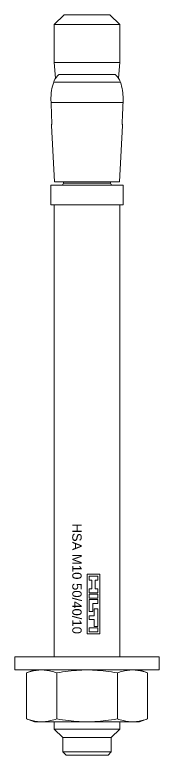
# Model space of a CAD drawing. Header units: millimetres. Extents: x 1459 to 16731, y 971 to 8404.
# Drawn here: x 5832.6 to 5854.6, y 2559.2 to 2672.2 of the extents above; entities that cross this region are included whole.
import ezdxf
from ezdxf.enums import TextEntityAlignment as Align

# ---------------------------------------------------------------- set-up
doc = ezdxf.new("R2010")
doc.units = ezdxf.units.MM
doc.header["$LTSCALE"] = 0.5
doc.layers.get('0').update_dxf_attribs({"lineweight": 20})
doc.layers.add('Quincaillerie', color=150, linetype='Continuous', lineweight=20)
doc.styles.get("Standard").update_dxf_attribs({"font": 'arial.ttf'})

# ---------------------------------------------------------------- blocks, each defined once
blk = doc.blocks.new("Goujon d'ancrage M10_2")
at = {"lineweight": 20}
for p, q in [((-5, 27.5), (-3.5, 29)), ((-3.5, 29), (3.5, 29)), ((3.5, 29), (5, 27.5)), ((-5, 27.5), (-5, 21.74)), ((-5, 27.5), (5, 27.5)), ((5, 27.5), (5, 21.74)), ((-5, 21.74), (-4.79, 19.32)), ((-5, 21.74), (5, 21.74)), ((4.79, 19.32), (5, 21.74)), ((-4.9, 19.13), (-4.85, 19.23)), ((-4.89, 19.15), (-4.83, 19.25)), ((-4.85, 19.23), (-4.79, 19.32)), ((-4.83, 19.25), (-4.77, 19.35)), ((-4.77, 19.35), (-4.7, 19.45)), ((-4.7, 19.45), (-4.62, 19.54)), ((-4.62, 19.54), (-4.55, 19.63)), ((-4.55, 19.63), (-4.47, 19.72)), ((-4.47, 19.72), (-4.38, 19.8)), ((-4.38, 19.8), (-4.37, 19.81)), ((-4.37, 19.81), (-4.36, 19.82)), ((-4.36, 19.82), (-4.35, 19.83)), ((-4.35, 19.83), (-4.34, 19.83)), ((-4.34, 19.83), (-4.33, 19.84)), ((-4.33, 19.84), (-4.32, 19.85)), ((-4.32, 19.85), (-4.32, 19.86)), ((-4.32, 19.86), (4.32, 19.86)), ((4.32, 19.86), (4.32, 19.85)), ((4.32, 19.85), (4.33, 19.84)), ((4.33, 19.84), (4.34, 19.83)), ((4.34, 19.83), (4.35, 19.83)), ((4.35, 19.83), (4.36, 19.82)), ((4.36, 19.82), (4.37, 19.81)), ((4.37, 19.81), (4.38, 19.8)), ((4.38, 19.8), (4.51, 19.67)), ((4.51, 19.67), (4.63, 19.53)), ((4.63, 19.53), (4.75, 19.38)), ((4.75, 19.38), (4.85, 19.22)), ((4.85, 19.22), (4.94, 19.06)), ((-5.27, 18.08), (-5.18, 18.4)), ((-5.27, 18.08), (-5.18, 18.4)), ((-5.18, 18.4), (-5.08, 18.72)), ((-5.18, 18.4), (-5.08, 18.72)), ((-5.08, 18.72), (-5.04, 18.83)), ((-5.08, 18.72), (-5.04, 18.83)), ((-5.08, 18.72), (5.08, 18.72)), ((-5.04, 18.83), (-5, 18.94)), ((-5.04, 18.83), (-5, 18.93)), ((-5, 18.94), (-4.95, 19.05)), ((-5, 18.93), (-4.95, 19.03)), ((-4.95, 19.05), (-4.89, 19.15)), ((-4.95, 19.03), (-4.9, 19.13)), ((4.94, 19.06), (5.02, 18.9)), ((5.02, 18.9), (5.08, 18.72)), ((5.08, 18.72), (5.18, 18.4)), ((5.18, 18.4), (5.27, 18.08)), ((-5.48, 16.75), (-5.45, 17.08)), ((-5.48, 16.75), (-5.45, 17.08)), ((-5.45, 17.08), (-5.4, 17.42)), ((-5.45, 17.08), (-5.4, 17.42)), ((-5.4, 17.42), (-5.34, 17.75)), ((-5.4, 17.42), (-5.34, 17.75)), ((-5.34, 17.75), (-5.27, 18.08)), ((-5.34, 17.75), (-5.27, 18.08)), ((5.27, 18.08), (5.34, 17.75)), ((5.34, 17.75), (5.4, 17.42)), ((5.4, 17.42), (5.45, 17.08)), ((5.45, 17.08), (5.48, 16.75)), ((-5.5, 16.42), (-5.49, 16.58)), ((-5.5, 16.42), (-5.49, 16.58)), ((-5.5, 16.26), (-5.5, 16.42)), ((-5.5, 16.26), (-5.5, 16.42)), ((-5.5, 16.1), (-5.5, 16.26)), ((-5.5, 16.1), (-5.5, 16.26)), ((-5.5, 16.1), (-5.5, 15.94)), ((-5.5, 16.1), (-5.5, 15.94)), ((-5.5, 15.94), (-5.49, 15.78)), ((-5.5, 15.94), (-5.49, 15.78)), ((-5.49, 16.58), (-5.48, 16.75)), ((-5.49, 16.58), (-5.48, 16.75)), ((5.48, 16.75), (5.49, 16.58)), ((5.49, 16.58), (5.5, 16.42)), ((5.49, 15.78), (5.5, 15.94)), ((5.5, 16.42), (5.5, 16.26)), ((5.5, 16.26), (5.5, 16.1)), ((5.5, 15.94), (5.5, 16.1)), ((-5.49, 15.78), (-5.49, 15.62)), ((-5.49, 15.78), (-5.49, 15.62)), ((-5.49, 15.62), (-5.47, 15.23)), ((-5.49, 15.62), (-5.47, 15.23)), ((-5.49, 15.62), (5.49, 15.62)), ((-5.47, 15.23), (-5.45, 14.85)), ((-5.47, 15.23), (-5.45, 14.85)), ((-5.45, 14.85), (-5.44, 14.46)), ((-5.45, 14.85), (-5.44, 14.46)), ((5.44, 14.46), (5.45, 14.85)), ((5.44, 14.46), (5.45, 14.85)), ((5.45, 14.85), (5.47, 15.23)), ((5.45, 14.85), (5.47, 15.23)), ((5.47, 15.23), (5.49, 15.62)), ((5.47, 15.23), (5.49, 15.62)), ((5.49, 15.62), (5.49, 15.78)), ((-5.44, 14.46), (-5.42, 14.07)), ((-5.44, 14.46), (-5.42, 14.07)), ((-5.42, 14.07), (-5.4, 13.69)), ((-5.42, 14.07), (-5.4, 13.69)), ((-5.4, 13.69), (-5.39, 13.31)), ((-5.4, 13.69), (-5.39, 13.31)), ((5.39, 13.31), (5.4, 13.69)), ((5.39, 13.31), (5.4, 13.69)), ((5.4, 13.69), (5.42, 14.07)), ((5.4, 13.69), (5.42, 14.07)), ((5.42, 14.07), (5.44, 14.46)), ((5.42, 14.07), (5.44, 14.46)), ((-5.39, 13.31), (-5.37, 12.92)), ((-5.39, 13.31), (-5.37, 12.92)), ((-5.38, 12.4), (-5.37, 12.45)), ((-5.38, 12.4), (-5.37, 12.45)), ((-5.37, 12.92), (-5.37, 12.85)), ((-5.37, 12.92), (-5.37, 12.85)), ((-5.37, 12.85), (-5.37, 12.78)), ((-5.37, 12.85), (-5.37, 12.78)), ((-5.37, 12.78), (-5.37, 12.71)), ((-5.37, 12.78), (-5.37, 12.71)), ((-5.37, 12.64), (-5.37, 12.71)), ((-5.37, 12.64), (-5.37, 12.71)), ((-5.37, 12.58), (-5.37, 12.64)), ((-5.37, 12.58), (-5.37, 12.64)), ((-5.37, 12.51), (-5.37, 12.58)), ((-5.37, 12.51), (-5.37, 12.58)), ((-5.37, 12.45), (-5.37, 12.51)), ((-5.37, 12.45), (-5.37, 12.51)), ((5.37, 12.92), (5.39, 13.31)), ((5.37, 12.92), (5.39, 13.31)), ((5.37, 12.85), (5.37, 12.92)), ((5.37, 12.78), (5.37, 12.85)), ((5.37, 12.71), (5.37, 12.78)), ((5.37, 12.71), (5.37, 12.64)), ((5.37, 12.64), (5.37, 12.58)), ((5.37, 12.58), (5.37, 12.51)), ((5.37, 12.51), (5.37, 12.45)), ((5.37, 12.45), (5.38, 12.4)), ((-5.41, 12.09), (-5.4, 12.11)), ((-5.41, 12.09), (-5.4, 12.11)), ((-5.41, 12.08), (-5.41, 12.09)), ((-5.41, 12.08), (-5.41, 12.09)), ((-5.41, 12.08), (-5.41, 12.08)), ((-5.41, 12.08), (-5.41, 12.08)), ((-5.41, 12.08), (-4.96, 3.5)), ((-5.4, 12.18), (-5.39, 12.22)), ((-5.4, 12.18), (-5.39, 12.22)), ((-5.4, 12.15), (-5.4, 12.18)), ((-5.4, 12.15), (-5.4, 12.18)), ((-5.4, 12.13), (-5.4, 12.15)), ((-5.4, 12.13), (-5.4, 12.15)), ((-5.4, 12.11), (-5.4, 12.13)), ((-5.4, 12.11), (-5.4, 12.13)), ((-5.39, 12.26), (-5.38, 12.3)), ((-5.39, 12.26), (-5.38, 12.3)), ((-5.39, 12.22), (-5.39, 12.26)), ((-5.39, 12.22), (-5.39, 12.26)), ((-5.38, 12.35), (-5.38, 12.4)), ((-5.38, 12.35), (-5.38, 12.4)), ((-5.38, 12.3), (-5.38, 12.35)), ((-5.38, 12.3), (-5.38, 12.35)), ((4.96, 3.5), (5.41, 12.08)), ((5.38, 12.4), (5.38, 12.35)), ((5.38, 12.35), (5.38, 12.3)), ((5.38, 12.3), (5.39, 12.26)), ((5.39, 12.26), (5.39, 12.22)), ((5.39, 12.22), (5.4, 12.18)), ((5.4, 12.18), (5.4, 12.15)), ((5.4, 12.15), (5.4, 12.13)), ((5.4, 12.13), (5.4, 12.11)), ((5.4, 12.11), (5.41, 12.09)), ((5.41, 12.09), (5.41, 12.08)), ((5.41, 12.08), (5.41, 12.08)), ((-4.96, 3.5), (4.96, 3.5)), ((-3.59, 3.5), (-3.59, 3.31)), ((3.59, 3.5), (3.59, 3.31)), ((-5.5, 3), (-5.5, 0)), ((-5.5, 3), (5.5, 3)), ((-3.59, 3.31), (3.59, 3.31)), ((5.5, 3), (5.5, 0)), ((-5.5, 0), (5.5, 0)), ((-5, 0), (-5, -51.86)), ((5, 0), (5, -69)), ((-5.01, -51.86), (-5.01, -52.95)), ((-5.01, -52.95), (-5.01, -54.73)), ((-5.01, -54.73), (-5.01, -55.82)), ((-5.01, -56.04), (-5.01, -57.12)), ((-5, -55.82), (-5, -56.04)), ((0, -56.37), (1.97, -56.37)), ((0, -65.5), (0, -56.37)), ((1.97, -56.37), (1.97, -65.5)), ((-5.01, -57.34), (-5.01, -64.19)), ((-5, -57.12), (-5, -57.34)), ((0.33, -56.69), (0.33, -57.31)), ((1.64, -56.69), (0.33, -56.69)), ((0.33, -57.31), (0.71, -57.31)), ((0.71, -57.31), (0.71, -58.62)), ((1.25, -58.62), (1.25, -57.31)), ((1.25, -57.31), (1.64, -57.31)), ((1.64, -57.31), (1.64, -56.69)), ((-5, -58.43), (-5, -59.94)), ((0.71, -58.62), (0.33, -58.62)), ((0.33, -58.62), (0.33, -59.24)), ((1.64, -58.62), (1.25, -58.62)), ((1.64, -59.24), (1.64, -58.62)), ((0.33, -59.24), (1.64, -59.24)), ((0.33, -59.43), (1.64, -59.43)), ((0.33, -60.05), (0.33, -59.43)), ((1.64, -59.43), (1.64, -60.05)), ((1.64, -60.05), (0.33, -60.05)), ((0.33, -60.24), (1.64, -60.24)), ((0.33, -62.09), (0.33, -60.24)), ((1.64, -60.86), (0.87, -60.86)), ((0.87, -60.86), (0.87, -62.09)), ((1.64, -60.24), (1.64, -60.86)), ((0.87, -62.09), (0.33, -62.09)), ((1.1, -61.67), (1.64, -61.67)), ((1.1, -62.71), (1.1, -61.67)), ((1.64, -61.67), (1.64, -64.36)), ((0.33, -63.32), (0.33, -62.71)), ((0.33, -62.71), (1.1, -62.71)), ((-5, -64.19), (-5, -64.41)), ((1.1, -63.32), (0.33, -63.32)), ((1.1, -64.36), (1.1, -63.32)), ((1.64, -64.36), (1.1, -64.36)), ((-5.01, -64.41), (-5.01, -65.5)), ((-5, -65.5), (-5, -69)), ((1.97, -65.5), (0, -65.5)), ((1.64, -64.56), (0.33, -64.56)), ((0.33, -64.56), (0.33, -65.17)), ((0.33, -65.17), (1.64, -65.17)), ((1.64, -65.17), (1.64, -64.56)), ((-11, -69), (-11, -71)), ((-11, -69), (11, -69)), ((11, -69), (11, -71)), ((-11, -71), (11, -71)), ((-9.24, -71.44), (-8, -71)), ((-8.57, -71.23), (-8.36, -71.18)), ((-8.36, -71.18), (-8.15, -71.13)), ((-8.15, -71.13), (-7.94, -71.09)), ((-7.94, -71.09), (-7.74, -71.06)), ((-7.74, -71.06), (-7.53, -71.03)), ((-7.53, -71.03), (-7.33, -71.01)), ((-7.33, -71.01), (-7.13, -71)), ((-7.13, -71), (-6.93, -71)), ((-6.93, -71), (-6.73, -71)), ((-6.73, -71), (-6.52, -71.01)), ((-6.52, -71.01), (-6.32, -71.03)), ((-6.32, -71.03), (-6.12, -71.06)), ((-6.12, -71.06), (-5.92, -71.09)), ((-5.92, -71.09), (-5.71, -71.13)), ((-5.71, -71.13), (-5.5, -71.18)), ((-5.5, -71.18), (-5.29, -71.23)), ((-3.28, -71.23), (-2.86, -71.18)), ((-2.86, -71.18), (-2.44, -71.13)), ((-2.44, -71.13), (-2.03, -71.09)), ((-2.03, -71.09), (-1.62, -71.06)), ((-1.62, -71.06), (-1.21, -71.03)), ((-1.21, -71.03), (-0.81, -71.01)), ((-0.81, -71.01), (-0.41, -71)), ((-0.41, -71), (0, -71)), ((0, -71), (0.41, -71)), ((0.41, -71), (0.81, -71.01)), ((0.81, -71.01), (1.21, -71.03)), ((1.21, -71.03), (1.62, -71.06)), ((1.62, -71.06), (2.03, -71.09)), ((2.03, -71.09), (2.44, -71.13)), ((2.44, -71.13), (2.86, -71.18)), ((2.86, -71.18), (3.28, -71.23)), ((5.29, -71.23), (5.5, -71.18)), ((5.5, -71.18), (5.71, -71.13)), ((5.71, -71.13), (5.92, -71.09)), ((5.92, -71.09), (6.12, -71.06)), ((6.12, -71.06), (6.32, -71.03)), ((6.32, -71.03), (6.52, -71.01)), ((6.52, -71.01), (6.73, -71)), ((6.73, -71), (6.93, -71)), ((6.93, -71), (7.13, -71)), ((7.13, -71), (7.33, -71.01)), ((7.33, -71.01), (7.53, -71.03)), ((7.53, -71.03), (7.74, -71.06)), ((7.74, -71.06), (7.94, -71.09)), ((7.94, -71.09), (8.15, -71.13)), ((8, -71), (9.24, -71.44)), ((8.15, -71.13), (8.36, -71.18)), ((8.36, -71.18), (8.57, -71.23)), ((-9.24, -71.44), (-9.01, -71.36)), ((-9.24, -71.44), (-9.24, -78.46)), ((-9.01, -71.36), (-8.79, -71.29)), ((-8.79, -71.29), (-8.57, -71.23)), ((-5.29, -71.23), (-5.07, -71.29)), ((-5.07, -71.29), (-4.85, -71.36)), ((-4.85, -71.36), (-4.62, -71.44)), ((-4.62, -71.44), (-4.16, -71.36)), ((-4.62, -71.44), (-4.62, -78.46)), ((-4.16, -71.36), (-3.72, -71.29)), ((-3.72, -71.29), (-3.28, -71.23)), ((3.28, -71.23), (3.72, -71.29)), ((3.72, -71.29), (4.16, -71.36)), ((4.16, -71.36), (4.62, -71.44)), ((4.62, -71.44), (4.85, -71.36)), ((4.62, -71.44), (4.62, -78.46)), ((4.85, -71.36), (5.07, -71.29)), ((5.07, -71.29), (5.29, -71.23)), ((8.57, -71.23), (8.79, -71.29)), ((8.79, -71.29), (9.01, -71.36)), ((9.01, -71.36), (9.24, -71.44)), ((9.24, -71.44), (9.24, -78.46)), ((-9.24, -78.46), (-8, -78.9)), ((-9.24, -78.46), (-9.01, -78.54)), ((-9.01, -78.54), (-8.79, -78.61)), ((-8.79, -78.61), (-8.57, -78.67)), ((-8.57, -78.67), (-8.36, -78.72)), ((-8.36, -78.72), (-8.15, -78.77)), ((-8.15, -78.77), (-7.94, -78.81)), ((-8, -78.9), (8, -78.9)), ((-7.94, -78.81), (-7.74, -78.84)), ((-7.74, -78.84), (-7.53, -78.87)), ((-7.53, -78.87), (-7.33, -78.89)), ((-7.33, -78.89), (-7.13, -78.9)), ((-7.13, -78.9), (-6.93, -78.9)), ((-6.93, -78.9), (-6.73, -78.9)), ((-6.73, -78.9), (-6.52, -78.89)), ((-6.52, -78.89), (-6.32, -78.87)), ((-6.32, -78.87), (-6.12, -78.84)), ((-6.12, -78.84), (-5.92, -78.81)), ((-5.92, -78.81), (-5.71, -78.77)), ((-5.71, -78.77), (-5.5, -78.72)), ((-5.5, -78.72), (-5.29, -78.67)), ((-5.29, -78.67), (-5.07, -78.61)), ((-5.07, -78.61), (-4.85, -78.54)), ((-5, -78.9), (-5, -80.02)), ((-4.85, -78.54), (-4.62, -78.46)), ((-4.62, -78.46), (-4.16, -78.54)), ((-4.16, -78.54), (-3.72, -78.61)), ((-3.72, -78.61), (-3.28, -78.67)), ((-3.28, -78.67), (-2.86, -78.72)), ((-2.86, -78.72), (-2.44, -78.77)), ((-2.44, -78.77), (-2.03, -78.81)), ((-2.03, -78.81), (-1.62, -78.84)), ((-1.62, -78.84), (-1.21, -78.87)), ((-1.21, -78.87), (-0.81, -78.89)), ((-0.81, -78.89), (-0.41, -78.9)), ((-0.41, -78.9), (0, -78.9)), ((0, -78.9), (0.41, -78.9)), ((0.41, -78.9), (0.81, -78.89)), ((0.81, -78.89), (1.21, -78.87)), ((1.21, -78.87), (1.62, -78.84)), ((1.62, -78.84), (2.03, -78.81)), ((2.03, -78.81), (2.44, -78.77)), ((2.44, -78.77), (2.86, -78.72)), ((2.86, -78.72), (3.28, -78.67)), ((3.28, -78.67), (3.72, -78.61)), ((3.72, -78.61), (4.16, -78.54)), ((4.16, -78.54), (4.62, -78.46)), ((4.62, -78.46), (4.85, -78.54)), ((4.85, -78.54), (5.07, -78.61)), ((5, -78.9), (5, -80.02)), ((5.07, -78.61), (5.29, -78.67)), ((5.29, -78.67), (5.5, -78.72)), ((5.5, -78.72), (5.71, -78.77)), ((5.71, -78.77), (5.92, -78.81)), ((5.92, -78.81), (6.12, -78.84)), ((6.12, -78.84), (6.32, -78.87)), ((6.32, -78.87), (6.52, -78.89)), ((6.52, -78.89), (6.73, -78.9)), ((6.73, -78.9), (6.93, -78.9)), ((6.93, -78.9), (7.13, -78.9)), ((7.13, -78.9), (7.33, -78.89)), ((7.33, -78.89), (7.53, -78.87)), ((7.53, -78.87), (7.74, -78.84)), ((7.74, -78.84), (7.94, -78.81)), ((7.94, -78.81), (8.15, -78.77)), ((8, -78.9), (9.24, -78.46)), ((8.15, -78.77), (8.36, -78.72)), ((8.36, -78.72), (8.57, -78.67)), ((8.57, -78.67), (8.79, -78.61)), ((8.79, -78.61), (9.01, -78.54)), ((9.01, -78.54), (9.24, -78.46)), ((-5, -80.02), (-3.7, -81.32)), ((-5, -80.02), (5, -80.02)), ((3.7, -81.32), (5, -80.02)), ((-3.7, -81.32), (-3.7, -83.5)), ((-3.7, -81.32), (3.7, -81.32)), ((3.7, -81.32), (3.7, -83.5)), ((-3.7, -83.5), (-3.2, -84)), ((-3.7, -83.5), (3.7, -83.5)), ((3.2, -84), (3.7, -83.5)), ((-3.2, -84), (3.2, -84))]:
    blk.add_line(p, q, dxfattribs=at)
for centre, start, end in [((-3.9, 3.31), 270, 359.9995), ((3.9, 3.31), 180.0005, 270)]:
    blk.add_arc(centre, 0.31, start, end, dxfattribs=at)
blk.add_text('HSA M10 50/40/10', height=1.4286, rotation=270, dxfattribs=at).set_placement((-2.25, -65.5), align=Align.RIGHT)

msp = doc.modelspace()

# ---------------------------------------------------------------- block references
at = {"layer": 'Quincaillerie'}
msp.add_blockref("Goujon d'ancrage M10_2", (5843.65, 2643.18), dxfattribs=at)

doc.saveas('drawing.dxf')
